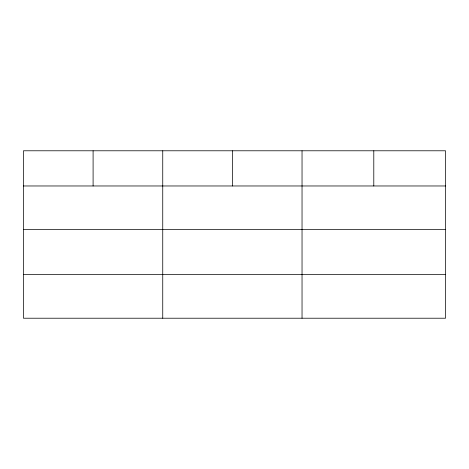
<?xml version="1.0" encoding="UTF-8"?>
<svg xmlns="http://www.w3.org/2000/svg" width="469" height="469" viewBox="0 0 469 469"><rect width="100%" height="100%" fill="white"/><g stroke="black" fill="none" stroke-linecap="round" stroke-linejoin="round"><path stroke-width="0.7" d="M445.55 229.611L445.55 150.784L23.45 150.784L23.45 318.216L445.55 318.216L445.55 229.611L23.45 229.611M23.45 185.97L445.55 185.97M23.45 274.576L445.55 274.576M373.793 150.784L373.793 185.97M302.036 150.784L302.036 318.216M232.389 150.784L232.389 185.97M162.743 150.784L162.743 318.216M93.097 150.784L93.097 185.97"/></g></svg>
